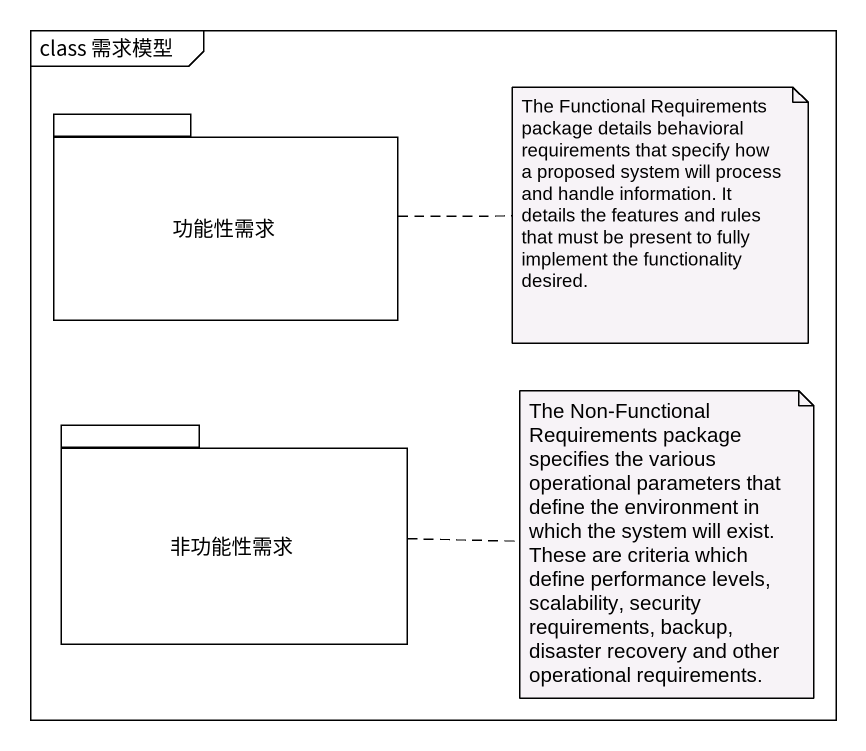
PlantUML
@startuml
mainframe class 需求模型
package 功能性需求 {
}
package 非功能性需求 {
}
note right of 功能性需求 : The Functional Requirements package details behavioral requirements that specify how a proposed system will process and handle information. It details the features and rules that must be present to fully implement the functionality desired.
note right of 非功能性需求 : The Non-Functional Requirements package specifies the various operational parameters that define the environment in which the system will exist. These are criteria which define performance levels, scalability, security requirements, backup, disaster recovery and other operational requirements.
@enduml
